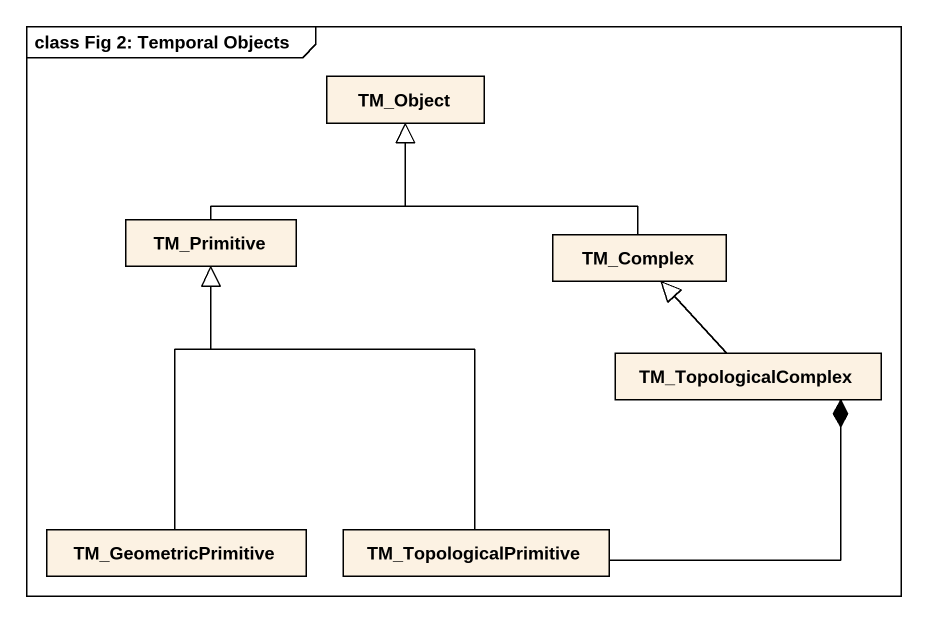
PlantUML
@startuml
mainframe class Fig 2: Temporal Objects
hide circle
hide empty members
class TM_Object
class TM_Primitive
class TM_Complex
class TM_TopologicalComplex
class TM_GeometricPrimitive
class TM_TopologicalPrimitive
TM_Primitive -up-|> TM_Object
TM_Complex -up-|> TM_Object
TM_TopologicalComplex -up-|> TM_Complex
TM_GeometricPrimitive -up-|> TM_Primitive
TM_TopologicalPrimitive -up-|> TM_Primitive
TM_TopologicalPrimitive -up-* TM_TopologicalComplex
@enduml
